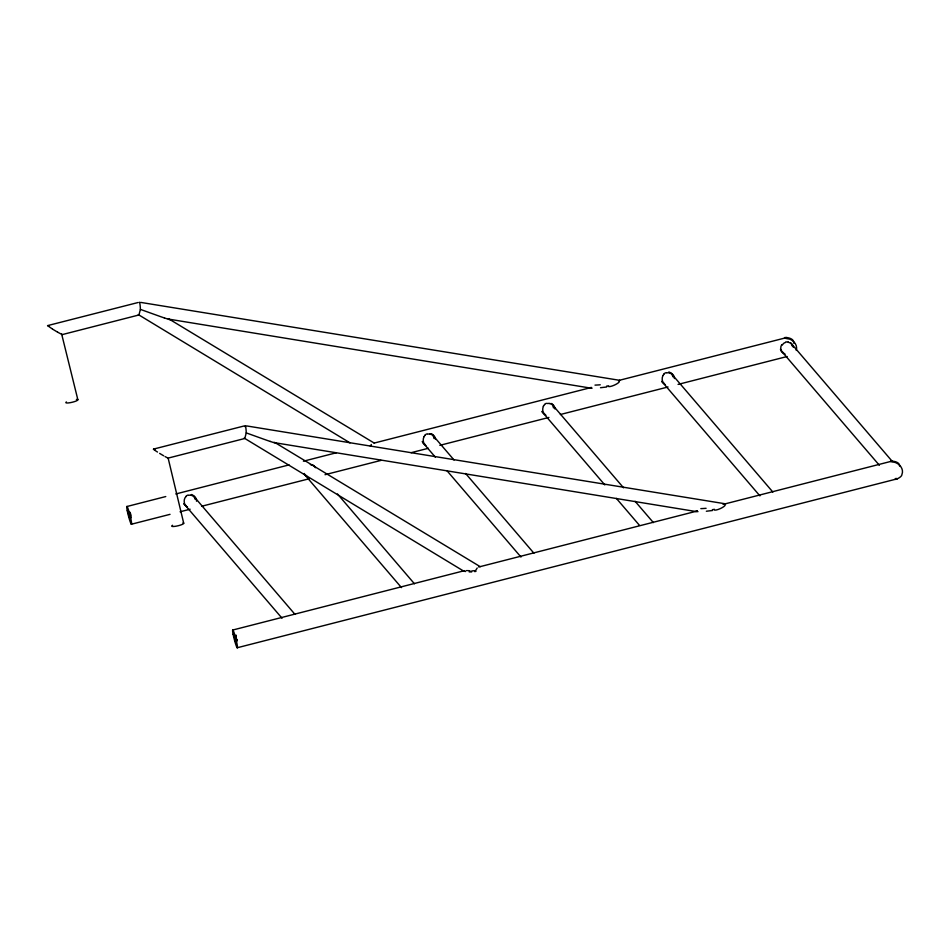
<?xml version="1.0" encoding="UTF-8"?>
<svg xmlns="http://www.w3.org/2000/svg" width="950" height="950" viewBox="0 0 950 950"><rect width="100%" height="100%" fill="white"/><g stroke="black" fill="none" stroke-linecap="round" stroke-linejoin="round"><path stroke-width="1.43" d="M129.817 516.135L129.651 512.691M236.229 639.504L235.161 635.752L235.362 637.984M129.034 512.751L130.067 517.655M234.888 636.262L235.422 638.163M235.636 635.883L235.98 638.02M234.246 636.013L235.6 641.535M236.063 635.099L236.087 636.31M139.46 302.219A6.258 0.784 87.4 0 1 140.386 309.391L139.068 314.509M245.314 425.731A6.258 0.784 87.4 0 1 246.24 432.903L244.922 438.021M234.899 635.93L234.697 636.251M128.523 512.572L128.666 514.389L128.464 512.846M796.278 350.431C797.846 345.657 794.176 340.753 789.783 339.138C776.008 337.06 793.844 335.896 793.666 342.38M423.854 436.774L425.173 435.183M543.317 406.196L544.647 404.593M662.791 375.606L664.109 374.015M782.254 345.028L783.584 343.425A5.035 4.287 -5.8 0 1 785.484 342.499M186.236 496.351L184.917 497.942A5.973 4.56 89.1 0 0 186.996 506.777L187.506 506.944M896.135 478.301C891.682 481.258 902.227 477.719 901.966 474.383C904.103 469.027 899.46 463.434 894.33 462.211C883.357 460.976 899.947 459.562 899.567 466.022M618.557 380.653C622.416 381.532 612.37 386.887 608.76 386.626M724.422 504.165C728.175 505.139 718.069 510.435 714.626 510.138M591.28 387.493L590.069 387.956L592.147 388.146M476.009 571.306L474.727 571.627M697.134 511.005L695.922 511.468L698.001 511.658M127.051 506.481L165.763 496.553M175.797 493.976L289.073 464.894M303.406 461.213L336.383 452.758M138.142 302.504L47.571 325.613L52.381 328.997M62.284 334.59L138.712 315.032M243.996 426.004L153.425 449.124M244.566 438.544L168.138 458.102L183.694 523.177M619.329 380.309L786.79 337.547M374.122 443.08L590.508 387.683M130.257 517.607L130.019 516.194M131.29 524.258L170.038 514.342M180.084 511.777L190.131 509.212M201.614 506.267L309.249 478.741M325.031 474.703L380.997 460.394M411.136 452.687L428.367 448.281M439.838 445.336L548.91 417.442M560.393 414.509L668.028 386.983M678.074 384.406L787.146 356.511M232.904 629.992L464.348 570.689M478.729 567.008L697.229 511.017M723.104 504.391L891.29 461.296M236.17 641.072L235.315 638.447L235.612 639.504M236.669 640.977L235.648 635.538M237.144 647.769L897.441 478.776M606.706 386.983L600.507 387.719M712.571 510.494L706.361 511.231M464.455 570.629L463.457 570.974L465.548 571.532M471.675 571.936L469.169 571.9M140.671 302.397L619.78 380.344M590.342 388.051L169.29 319.224M246.525 425.909L725.634 503.856M696.196 511.563L275.262 442.795A16.566 1.603 21.2 0 0 274.111 442.272M788.239 342.238L790.269 342.974A5.973 5.166 58.2 0 1 793.286 347.237M549.302 403.406L551.332 404.142M429.839 433.984L431.858 434.732M310.365 464.574L311.838 465.037M190.902 495.152L192.921 495.9M785.104 354.113L784.344 353.816A5.973 5.462 74.6 0 1 781.779 344.624M164.421 317.953L163.721 317.716A61.37 5.961 21.2 0 1 160.182 316.492L140.374 309.379M270.275 441.465L269.574 441.228A61.37 5.961 21.2 0 1 266.048 440.004L246.228 432.891M665.38 384.608L664.881 384.406A5.973 4.56 89.1 0 1 662.886 375.701M545.906 415.197L545.419 414.984A5.973 4.56 89.1 0 1 543.424 406.279M306.969 476.366L306.482 476.152A5.973 4.56 89.1 0 1 304.261 473.468M47.987 325.755L48.913 326.206M61.857 334.436L57.807 332.262M153.841 449.267L154.957 449.813M167.711 457.947L165.098 456.594M670.795 373.564L668.776 372.816A5.035 4.287 -5.8 0 0 666.615 372.934M169.777 319.473L374.383 443.175M163.721 455.798L163.495 455.679A12.184 0.772 31.5 0 1 159.707 453.423L159.648 453.387M57.582 332.132L57.641 332.168A12.184 0.772 31.5 0 1 53.853 329.911L52.618 329.151M350.004 442.866L138.32 314.604M275.642 442.985L480.237 566.687M463.457 570.974L244.162 438.081M157.486 452.046L156.726 451.559M156.204 451.214L153.484 449.303M61.619 333.925L77.841 399.665M129.663 511.824L130.72 518.035L128.666 512.477L130.102 517.489M791.279 343.556L892.323 461.451M781.209 350.764L879.367 465.286M671.816 374.146L772.861 492.041M759.905 495.876L661.746 381.342A6.187 6.068 -40.6 0 0 664.109 383.301M552.342 404.724L623.556 487.813M635.099 501.291L653.386 522.619M542.272 411.932L604.829 484.916M616.372 498.394L639.469 525.338M432.879 435.314L454.053 460.014M465.595 473.48L533.924 553.209M422.809 442.51L435.314 457.116M446.868 470.582L520.968 557.044M337.464 493.964L414.449 583.787M304.297 474.216L401.494 587.622M193.942 496.482L294.987 614.377M282.031 618.212L183.873 503.678A6.187 6.068 -40.6 0 0 186.236 505.637M235.184 635.989L235.79 637.426M129.354 512.513L129.687 513.249M234.519 635.966L235.339 637.901M128.642 512.774L129.129 513.95M234.899 637.462L234.519 636.334L235.279 638.78M129.734 517.976L129.948 517.952M234.959 635.835L236.408 640.371M235.909 641.143L235.541 639.92L235.707 640.716M128.666 512.454L129.687 516.42M236.906 640.811L236.633 640.264M236.063 641.001L235.671 639.718L236.087 641.06M236.134 636.702L235.79 635.847L235.98 637.379M129.77 513.475L130.376 515.992M130.613 515.47L129.984 513.499L130.613 516.218M130.019 513.57L130.233 515.411M130.186 517.418L129.746 516.634M235.03 637.592L235.576 639.219M129.176 514.081L129.912 516.503M130.364 513.439L130.637 514.271M235.208 638.127L235.624 638.816M793.761 342.641L793.986 343.437M237.025 640.585L236.633 639.113M130.637 516.978L130.411 516.123M236.419 638.792L236.799 640.252M236.229 638.851L236.467 639.73L236.289 638.887M235.766 640.015L235.362 639.148L235.541 639.932M130.613 516.135L130.411 515.28M128.618 514.164L129.663 517.845L128.701 512.834M130.637 515.031L130.304 513.309M234.472 637.676L234.329 636.357M235.838 641.464L234.555 636.346M182.97 522.928A6.187 1.116 -13.4 0 1 181.521 524.721A6.187 1.116 -13.4 0 1 173.755 526.478A6.187 1.116 -13.4 0 1 172.567 525.291M244.756 426.586A6.258 0.784 87.4 0 1 244.827 426.182M696.659 511.041A26.054 2.031 -10.4 0 1 697.003 510.957M706.099 508.309A26.624 4.798 -4.6 0 1 700.851 508.63M714.436 509.319A46.336 33.286 -8.2 0 1 712.429 509.663M275.69 443.199A16.174 1.568 21.2 0 1 270.216 441.406M477.197 568.005A5.949 1.164 -56.2 0 1 475.677 570.368M466.224 570.606A11.851 0.76 -5.9 0 1 466.533 570.558M469.977 570.772A12.136 2.351 1.9 0 1 467.471 570.57M474.466 570.653A13.3 8.764 -7 0 1 471.782 570.903M76.416 399.392A6.187 1.116 -13.4 0 1 76.404 400.9A6.187 1.116 -13.4 0 1 68.554 402.907A6.187 1.116 -13.4 0 1 66.417 401.945M590.805 387.529A26.054 2.031 -10.4 0 1 591.149 387.446M600.246 384.798A26.624 4.798 -4.6 0 1 594.997 385.118M608.582 385.807A46.336 33.286 -8.2 0 1 606.575 386.151M169.836 319.687A16.174 1.568 21.2 0 1 164.35 317.894M168.126 318.713A16.566 1.603 21.2 0 1 169.373 319.236M371.331 444.493A5.949 1.164 -56.2 0 1 370.322 446.12M668.859 371.949A6.187 6.068 -40.6 0 1 672.849 376.758M551.059 403.406A6.187 6.068 -40.6 0 1 553.434 407.906M544.635 413.891A6.187 6.068 -40.6 0 1 541.951 411.433M431.062 433.639A6.187 6.068 -40.6 0 1 433.972 438.484M425.173 444.469A6.187 6.068 -40.6 0 1 422.228 441.489M305.698 475.059A6.187 6.068 -40.6 0 1 304.629 474.418M191.579 494.511A6.187 6.068 -40.6 0 1 194.976 499.094M790.471 342.641A6.187 6.068 -40.6 0 1 792.324 346.168M783.572 352.723A6.187 6.068 -40.6 0 1 780.425 349.22M186.093 496.221A5.035 4.631 7.1 0 1 187.993 495.069M188.741 495.271A5.023 4.275 -5.8 0 1 190.867 495.271M193.123 495.449A5.973 5.819 77.6 0 1 196.519 501.208M312.586 464.871A5.973 5.819 77.5 0 1 315.412 467.709M425.933 445.609A5.973 4.56 89.1 0 1 423.949 436.869M425.03 435.053A5.035 4.631 7.1 0 1 426.93 433.901M427.678 434.103A5.023 4.275 -5.8 0 1 429.804 434.103M432.06 434.281A5.973 5.819 77.6 0 1 435.456 439.399M544.504 404.463A5.035 4.631 7.1 0 1 546.404 403.311M547.141 403.512A5.023 4.275 -5.8 0 1 549.266 403.524M551.523 403.702A5.973 5.819 77.6 0 1 554.931 408.975M663.967 373.884A5.023 4.619 7 0 1 665.879 372.721M670.997 373.113A5.973 5.819 77.5 0 1 674.405 378.551M785.686 342.071A5.154 4.798 -10.1 0 1 788.298 342.024M233.106 634.256A9.286 0.843 75.6 0 0 237.298 647.876A9.286 0.843 75.6 0 0 234.674 634.505A9.286 0.843 75.6 0 0 233.106 634.256M127.252 510.744A9.286 0.843 75.6 0 0 131.444 524.364A9.286 0.843 75.6 0 0 128.82 510.993A9.286 0.843 75.6 0 0 127.252 510.744"/></g></svg>
